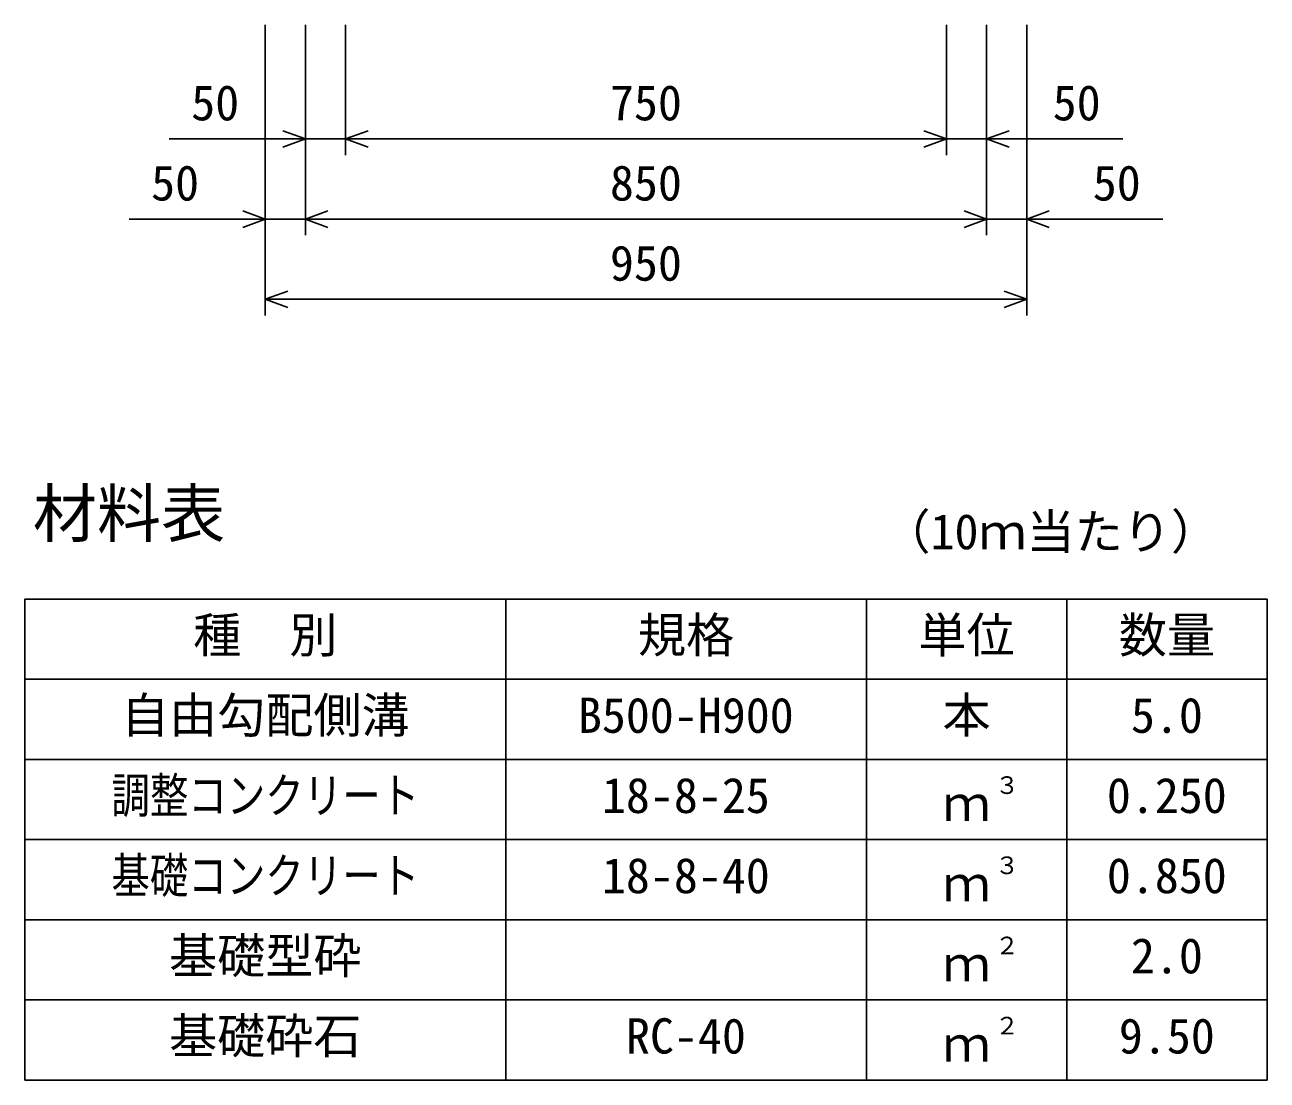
# Model space of a CAD drawing. Units: millimetres, scale not verified. Extents: x -16800 to 16800, y -5940 to 5940.
# Drawn here: x 12025 to 13575, y 880 to 2196 of the extents above; entities that cross this region are included whole.
import ezdxf
from ezdxf.enums import TextEntityAlignment as Align

# ---------------------------------------------------------------- set-up
doc = ezdxf.new("R2010")
doc.units = ezdxf.units.MM
doc.header["$LTSCALE"] = 20
for name, color, linetype, lineweight in [('0-0_DIM', 7, 'Continuous', 25), ('0-3_HYO', 3, 'Continuous', 25), ('0-4_HYO2', 4, 'Continuous', 25), ('0-6_TXT', 7, 'Continuous', 25)]:
    doc.layers.add(name, color=color, linetype=linetype, lineweight=lineweight)
doc.styles.add('ＭＳ ゴシック', font='')
doc.styles.get('ＭＳ ゴシック').set_extended_font_data('MS Gothic')

msp = doc.modelspace()

# ---------------------------------------------------------------- linework, layer by layer
at = {"layer": '0-0_DIM'}
for p, q in [((12325, 1834.15), (12325, 2196.49)), ((12375, 1934.15), (12375, 2196.49)), ((12425, 2034.15), (12425, 2196.49)), ((13175, 2034.15), (13175, 2196.49)), ((13225, 1934.15), (13225, 2196.49)), ((13275, 1834.15), (13275, 2196.49)), ((12205, 2054.15), (12425, 2054.15)), ((12425, 2054.15), (13175, 2054.15)), ((13395, 2054.15), (13175, 2054.15)), ((12155, 1954.15), (12375, 1954.15)), ((12375, 1954.15), (13225, 1954.15)), ((13445, 1954.15), (13225, 1954.15)), ((12325, 1854.15), (13275, 1854.15))]:
    msp.add_line(p, q, dxfattribs=at)
for points in [[(12346.81, 2064.41), (12375, 2054.15), (12346.81, 2043.89)], [(12453.19, 2043.89), (12425, 2054.15), (12453.19, 2064.41)], [(13146.81, 2064.41), (13175, 2054.15), (13146.81, 2043.89)], [(13253.19, 2064.41), (13225, 2054.15), (13253.19, 2043.89)], [(12296.81, 1964.41), (12325, 1954.15), (12296.81, 1943.89)], [(12403.19, 1943.89), (12375, 1954.15), (12403.19, 1964.41)], [(13196.81, 1964.41), (13225, 1954.15), (13196.81, 1943.89)], [(13303.19, 1964.41), (13275, 1954.15), (13303.19, 1943.89)], [(12353.19, 1843.89), (12325, 1854.15), (12353.19, 1864.41)], [(13246.81, 1864.41), (13275, 1854.15), (13246.81, 1843.89)]]:
    msp.add_lwpolyline(points, dxfattribs=at)
at = {"layer": '0-3_HYO'}
for p, q in [((12625, 1480.2), (12625, 880.2)), ((13075, 1480.2), (13075, 880.2)), ((13325, 1480.2), (13325, 880.2)), ((12025, 1380.2), (13575, 1380.2))]:
    msp.add_line(p, q, dxfattribs=at)
msp.add_lwpolyline([(12025, 880.2), (13575, 880.2), (13575, 1480.2), (12025, 1480.2)], close=True, dxfattribs=at)
at = {"layer": '0-4_HYO2'}
for p, q in [((12025, 1280.2), (13575, 1280.2)), ((12025, 1180.2), (13575, 1180.2)), ((12025, 1080.2), (13575, 1080.2)), ((12025, 980.2), (13575, 980.2))]:
    msp.add_line(p, q, dxfattribs=at)

# ---------------------------------------------------------------- texts
at = {"layer": '0-0_DIM', "style": 'ＭＳ ゴシック'}
for s, p in [('50', (12232.56, 2064.15)), ('750', (12755, 2064.15)), ('50', (13307.44, 2064.15)), ('50', (12182.56, 1964.15)), ('850', (12755, 1964.15)), ('50', (13357.44, 1964.15)), ('950', (12755, 1864.15))]:
    msp.add_text(s, height=43.99, dxfattribs=at).set_placement(p, align=Align.BOTTOM_LEFT)
at = {"layer": '0-6_TXT', "style": 'ＭＳ ゴシック'}
for s, height, p in [('材料表', 58.65, (12035, 1540.2)), ('（10ｍ当たり）', 43.99, (13095, 1529.2)), ('種\u3000別', 43.99, (12235, 1400.2)), ('規格', 43.99, (12790, 1400.2)), ('単位', 43.99, (13140, 1400.2)), ('数量', 43.99, (13390, 1400.2)), ('自由勾配側溝', 43.99, (12145, 1300.2)), ('B500-H900', 43.99, (12715, 1300.2)), ('本', 43.99, (13170, 1300.2)), ('5.0', 43.99, (13405, 1300.2)), ('18-8-25', 43.99, (12745, 1200.2)), ('３', 21.99, (13235.54, 1230.57)), ('0.250', 43.99, (13375, 1200.2)), ('ｍ', 43.99, (13170, 1190.2)), ('18-8-40', 43.99, (12745, 1100.2)), ('３', 21.99, (13235.54, 1130.57)), ('0.850', 43.99, (13375, 1100.2)), ('ｍ', 43.99, (13170, 1090.2)), ('基礎型砕', 43.99, (12205, 1000.2)), ('２', 21.99, (13235.54, 1030.57)), ('2.0', 43.99, (13405, 1000.2)), ('ｍ', 43.99, (13170, 990.2)), ('基礎砕石', 43.99, (12205, 900.2)), ('RC-40', 43.99, (12775, 900.2)), ('２', 21.99, (13235.54, 930.57)), ('9.50', 43.99, (13390, 900.2)), ('ｍ', 43.99, (13170, 890.2))]:
    msp.add_text(s, height=height, dxfattribs=at).set_placement(p, align=Align.BOTTOM_LEFT)
at = {"layer": '0-6_TXT', "style": 'ＭＳ ゴシック', "width": 0.8}
for s, p in [('調整コンクリート', (12133, 1200.2)), ('基礎コンクリート', (12133, 1100.2))]:
    msp.add_text(s, height=43.99, dxfattribs=at).set_placement(p, align=Align.BOTTOM_LEFT)

doc.saveas('drawing.dxf')
